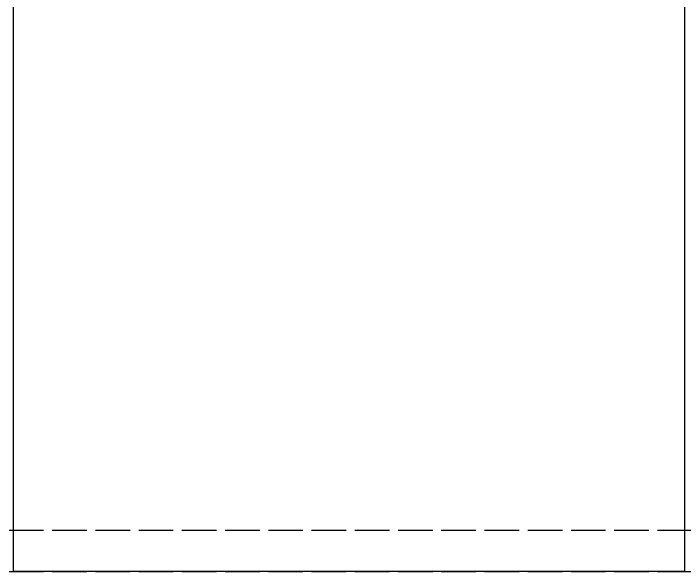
# Model space of a CAD drawing. Header units: millimetres. Extents: x 685 to 13990, y 236 to 7201.
# Drawn here: x 4073 to 5936, y 2551 to 4101 of the extents above; entities that cross this region are included whole.
import ezdxf

# ---------------------------------------------------------------- set-up
doc = ezdxf.new("R2010")
doc.units = ezdxf.units.MM
doc.header["$LTSCALE"] = 8
doc.linetypes.add('ACAD_ISO02W100', pattern=[15, 12, -3])
doc.layers.add('Construction Line', color=31, linetype='ACAD_ISO02W100')

msp = doc.modelspace()

# ---------------------------------------------------------------- linework, layer by layer
for p, q in [((4073.22145, 2551.45144), (4073.22145, 7201.45144)), ((5936.22145, 7201.45144), (5936.22145, 2551.45144)), ((5936.22145, 2551.45144), (4073.22145, 2551.45144))]:
    msp.add_line(p, q)
at = {"layer": 'Construction Line'}
for p in [(2888.16364, 2666.45144), (2888.16364, 2551.45144)]:
    msp.add_xline(p, (1, 0), dxfattribs=at)

doc.saveas('drawing.dxf')
